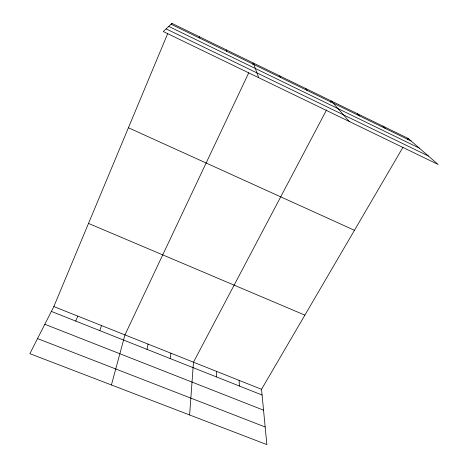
<?xml version="1.0" encoding="UTF-8"?>
<svg xmlns="http://www.w3.org/2000/svg" width="468" height="468" viewBox="0 0 468 468"><rect width="100%" height="100%" fill="white"/><g stroke="black" fill="none" stroke-linecap="round" stroke-linejoin="round"><path stroke-width="0.7" d="M216.368 376.886L216.444 371.34M189.61 414.964L193.477 362.197L326.541 109.957M170.188 358.564L170.914 353.205M147.016 349.368L148.069 344.109M111.419 384.965L124.944 334.895L248.73 72.827M99.789 330.63L101.533 325.57M199.099 37.849L199.485 36.808M402.995 147.239L261.536 389.3L266.859 444.6L29.858 353.673L53.826 306.569L167.79 33.374M171.393 24.728L171.949 23.4L408.149 138.417L438.142 164.467L163.297 31.543L171.949 23.4M75.728 321.083L77.828 316.128M252.738 64.344L253.352 63.04L258.699 77.682M330.601 102.264L331.274 100.983L349.35 121.528M407.412 139.675L408.149 138.417M37.534 338.592L265.163 426.991M44.823 324.271L263.548 410.184M51.363 311.413L262.086 395.027M53.826 306.569L261.536 389.3M88.511 223.429L304.884 315.122M128.413 127.758L354.451 230.297M168.749 26.407L419.31 148.11M166.117 28.887L428.436 156.037M171.077 24.219L411.191 141.055M382.894 126.12L385.544 128.577M357.271 113.642L359.518 115.912M305.674 88.516L307.084 90.4M279.7 75.869L280.683 77.553M226.617 50.017L226.699 51.281M239.13 380.379L239.37 386.012"/></g></svg>
